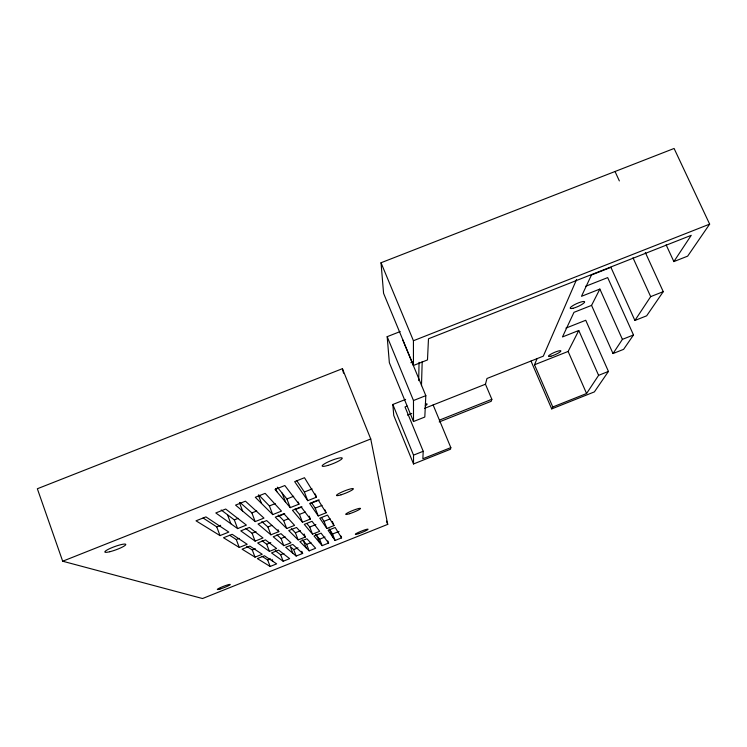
<?xml version="1.0" encoding="UTF-8"?>
<svg xmlns="http://www.w3.org/2000/svg" width="747" height="747" viewBox="0 0 747 747"><rect width="100%" height="100%" fill="white"/><g stroke="black" fill="none" stroke-linecap="round" stroke-linejoin="round"><path stroke-width="1.12" d="M418.712 380.615L419.048 362.342M421.485 385.704L422.186 361.632M407.162 406.107L405.023 406.947L423.213 451.281L422.858 458.742L450.815 447.612L433.129 404.958M402.68 339.773L425.818 395.649L424.81 417.041L413.502 421.523L389.355 362.706L387.179 336.673L400.215 331.556M450.815 447.612L450.525 449.218L413.53 463.962L393.744 415.453L392.829 404.472L405.649 399.402M439.217 421.943L491.246 401.279L491.853 399.3L485.457 384.21L486.979 378.486L543.302 356.16L576.591 279.471M531.005 361.062L551.697 408.908L552.78 406.984L534.507 364.769L537.056 358.635M534.507 364.769L568.122 351.445L578.785 330.491L598.599 375.339L586.582 393.52L552.78 406.984M591.559 305.392L599.869 289.07L622.4 339.371L613.016 353.555L591.559 305.392L573.985 312.33L562.463 336.953L578.785 330.491M599.869 289.07L581.483 296.316L591.456 275.008L610.925 267.342L634.903 320.472L650.674 296.634L663.252 291.657L645.315 252.467M673.859 261.59L691.236 235.324L428.479 338.783L427.489 359.933L413.455 365.47L383.575 293.3L381.026 262.757L674.093 148.466L709.65 224.137L687.66 256.146L673.859 261.59L666.119 244.82M565.927 328.11L585.741 320.267L608.441 371.427L594.379 391.895L551.697 408.908M585.648 286.288L607.684 277.604L633.493 334.964L623.614 349.344L613.016 353.555M663.252 291.657L646.659 315.813L634.903 320.472M239.255 547.448L247.173 544.283L232.158 534.31L223.512 537.756L239.255 547.448L236.285 539.567L229.702 535.291M255.091 541.127L263 537.971L249.414 527.438L240.786 530.874L255.091 541.127L252.103 533.265L245.735 528.474M278.808 531.668L266.651 520.566L258.042 524.002L270.9 534.815L278.808 531.668L278.052 529.707M286.699 528.512L294.589 525.365L283.869 513.703L275.269 517.139L286.699 528.512L283.683 520.678L278.229 515.047M310.36 519.072L301.06 506.858L292.469 510.285L302.479 522.218L310.36 519.072L309.221 516.14M326.103 512.787L318.231 500.014L309.65 503.441L318.231 515.934L326.103 512.787L324.954 509.865M246.669 546.318L252.299 549.979L255.381 548.746M262.085 540.772L266.679 544.236L270.787 542.593M276.904 534.861L281.049 538.494L285.149 536.86M291.395 528.633L295.392 532.77L300.518 530.725M306.914 523.582L309.725 527.046L315.869 524.59M321.621 517.718L324.049 521.322L330.174 518.876M255.007 557.15L262.216 554.274L249.881 546.085L242.093 549.194L255.007 557.15L252.299 549.979M269.406 551.398L276.605 548.522L265.446 539.876L257.668 542.976L269.406 551.398L266.679 544.236M283.785 545.646L290.975 542.78L280.993 533.666L273.225 536.766L283.785 545.646L281.049 538.494M305.327 537.037L296.522 527.466L288.762 530.566L298.156 539.913L305.327 537.037L304.141 533.984M312.498 534.17L319.669 531.313L312.031 521.275L304.281 524.375L312.498 534.17L309.725 527.046M333.993 525.589L327.522 515.094L319.781 518.185L326.831 528.446L333.993 525.589L332.396 521.518M262.104 556.356L267.669 559.97L270.461 558.849M275.223 550.66L280.676 554.769L283.925 553.471M292.871 553.284L290.312 546.627L293.664 549.568L297.997 547.84M302.208 539.801L306.643 544.376L310.967 542.649M315.551 534.208L319.613 539.194L325.01 537.037M329.072 528.801L332.564 534.012L339.035 531.425M270.143 566.469L276.651 563.864L264.457 555.768L257.37 558.597L270.143 566.469L267.669 559.97M283.16 561.258L289.659 558.653L278.631 550.1L271.544 552.929L283.16 561.258L280.676 554.769M302.656 553.452L292.787 544.442L285.709 547.271L296.157 556.048L302.656 553.452L301.825 551.295M309.155 550.856L315.645 548.251L306.933 538.783L299.864 541.612L309.155 550.856L306.643 544.376M328.615 543.06L321.061 533.134L314.001 535.963L322.125 545.655L328.615 543.06L327.774 540.912M341.566 537.877L335.17 527.494L328.12 530.314L335.095 540.473L341.566 537.877L340.725 535.73M387.73 524.366L202.53 598.534L62.683 561.221L37.35 488.753L342.415 368.682L370.745 438.975L387.73 524.366L386.432 521.126M62.683 561.221L370.745 438.975M622.4 339.371L633.493 334.964M439.423 420.122L491.853 399.3M203.1 518.007L216.751 526.878L220.654 525.318M221.177 509.986L234.325 519.884L238.228 518.334M239.927 502.423L251.87 512.9L256.744 510.967M258.751 494.944L269.396 505.934L275.232 503.609M277.286 487.147L286.895 498.968L293.692 496.26M296.671 480.545L304.374 492.012L312.134 488.93M598.599 375.339L608.441 371.427M413.53 463.962L413.521 455.138L423.213 451.281M220.02 535.599L228.815 532.097L205.92 516.887L196.013 520.818L220.02 535.599L216.751 526.878M237.611 528.596L246.398 525.094L225.697 509.034L215.808 512.956L237.611 528.596L234.325 519.884M255.185 521.593L263.962 518.101L245.436 501.181L235.566 505.103L255.185 521.593L251.87 512.9M272.73 514.608L281.488 511.116L265.148 493.356L255.297 497.269L272.73 514.608L269.396 505.934M298.996 504.15L284.831 485.531L274.999 489.444L290.247 507.633L298.996 504.15L298.156 501.984M316.485 497.185L304.487 477.725L294.663 481.628L307.745 500.667L316.485 497.185L315.215 493.944M278.229 516.373L284.71 513.787M295.523 509.482L302.003 506.896M310.649 503.45L319.296 500.004M236.285 539.567L239.255 538.391M252.103 533.265L256.053 531.687M261.786 521.593L267.902 526.971L271.852 525.393M283.683 520.678L288.613 518.717M295.046 508.987L299.444 514.394L305.346 512.04M311.387 502.47L315.187 508.119L322.06 505.374M413.502 421.523L413.483 400.532L425.818 395.649M407.479 415.127L411.756 413.436M424.576 408.348L485.457 384.21M413.455 365.47L413.436 340.725L709.65 224.137M410.859 362.706L412.932 361.884M615.033 171.502L619.356 180.914M632.989 257.799L650.674 296.634M568.122 351.445L586.582 393.52M381.026 262.757L413.436 340.725M387.179 336.673L413.483 400.532M392.829 404.472L413.521 455.138M332.564 534.012L335.095 540.473M330.295 530.641L332.901 537.27M324.049 521.322L326.831 528.446M315.187 508.119L318.231 515.934M304.374 492.012L307.745 500.667M319.613 539.194L322.125 545.655M316.98 535.963L319.567 542.611M299.444 514.394L302.479 522.218M303.655 541.295L306.233 547.943M286.895 498.968L290.247 507.633M282.077 493.039L285.55 502.031M295.392 532.77L298.156 539.913M275.634 488.482L276.866 491.675M293.664 549.568L296.157 556.048M258.387 495.196L261.571 503.506M267.902 526.971L270.9 534.815M272.085 559.41L272.814 561.314M239.47 502.712L242.626 511.041M227.499 514.748L230.898 523.778M342.415 368.682L343.536 373.173M425.351 403.94A6.751 1.195 -22.4 0 1 425.258 405.798M327.746 465.474A10.766 1.755 -21.6 0 0 342.238 458.107A10.766 1.755 -21.6 0 0 326.7 462.608A10.766 1.755 -21.6 0 0 327.746 465.474M109.837 551.716A11.14 1.737 -20 0 0 125.795 544.544A11.14 1.737 -20 0 0 110.323 548.345A11.14 1.737 -20 0 0 109.837 551.716M219.926 589.075A6.994 0.719 -21.1 0 0 230.281 584.584A6.994 0.719 -21.1 0 0 221.168 587.282A6.994 0.719 -21.1 0 0 219.926 589.075M341.071 494.803A9.085 1.251 -21.7 0 0 353.368 488.753A9.085 1.251 -21.7 0 0 340.333 492.768A9.085 1.251 -21.7 0 0 341.071 494.803M349.643 513.684A8.012 0.971 -21.8 0 0 360.521 508.446A8.012 0.971 -21.8 0 0 349.073 512.106A8.012 0.971 -21.8 0 0 349.643 513.684M358.7 533.638A6.872 0.719 -21.8 0 0 368.056 529.221A6.872 0.719 -21.8 0 0 358.28 532.471A6.872 0.719 -21.8 0 0 358.7 533.638M550.913 356.198A6.779 1.177 -23.6 0 0 560.857 351.146A6.779 1.177 -23.6 0 0 552.248 353.434A6.779 1.177 -23.6 0 0 550.913 356.198M572.912 308.296A7.918 1.578 -24.2 0 0 584.574 302.208A7.918 1.578 -24.2 0 0 574.714 304.58A7.918 1.578 -24.2 0 0 572.912 308.296"/></g></svg>
